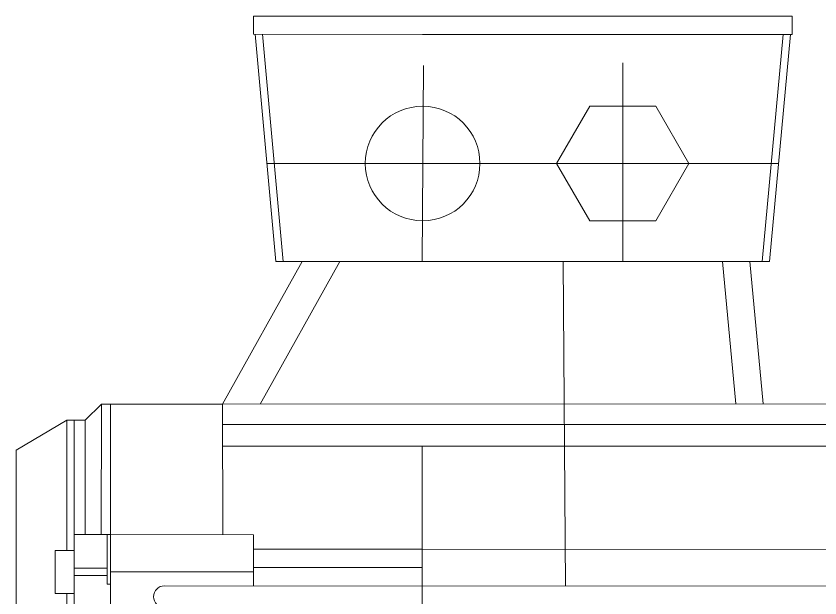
# Model space of a CAD drawing. Header units: inches. Extents: x 0 to 22015, y 0 to 16774.
# Drawn here: x 11335.3 to 11777, y 11551.7 to 11871.6 of the extents above; entities that cross this region are included whole.
import ezdxf

# ---------------------------------------------------------------- set-up
doc = ezdxf.new("R2010")
doc.units = ezdxf.units.IN
doc.header["$MEASUREMENT"] = 0

msp = doc.modelspace()

# ---------------------------------------------------------------- linework, layer by layer
at = {"color": 7, "lineweight": 5}
for p, q in [((11465.75, 11871.62), (11465.74, 11861.62)), ((11558.75, 11871.58), (11465.75, 11871.62)), ((11558.75, 11871.58), (11668.75, 11871.58)), ((11668.75, 11871.58), (11761.75, 11871.55)), ((11761.75, 11871.55), (11761.77, 11861.55)), ((11558.75, 11861.58), (11465.74, 11861.62)), ((11466.67, 11861.62), (11478.08, 11736.69)), ((11470.68, 11861.62), (11482.1, 11736.69)), ((11558.75, 11861.58), (11668.75, 11861.58)), ((11668.75, 11861.58), (11761.77, 11861.55)), ((11756.82, 11861.55), (11745.35, 11736.69)), ((11760.83, 11861.55), (11749.36, 11736.69)), ((11558.56, 11736.69), (11559.13, 11844.48)), ((11668.73, 11736.69), (11668.73, 11845.9)), ((11473.16, 11790.58), (11754.31, 11790.58)), ((11492.59, 11736.69), (11448.81, 11658.32)), ((11513.21, 11736.69), (11469.43, 11658.32)), ((11749.36, 11736.69), (11478.08, 11736.69)), ((11636.04, 11736.69), (11637.31, 11558.24)), ((11723.48, 11736.69), (11730.75, 11658.39)), ((11738.55, 11736.69), (11745.81, 11658.4)), ((11373.32, 11649.48), (11382.21, 11658.32)), ((11382.21, 11658.32), (11382.19, 11586.58)), ((11382.21, 11658.32), (11448.81, 11658.32)), ((11387.21, 11658.32), (11387.22, 11520.79)), ((11448.81, 11658.32), (11825.74, 11658.39)), ((11448.87, 11586.53), (11448.81, 11658.32)), ((11335.39, 11633.05), (11363.32, 11649.49)), ((11363.32, 11649.49), (11373.32, 11649.48)), ((11363.32, 11649.49), (11363.32, 11577.85)), ((11367.32, 11649.49), (11367.29, 11520.79)), ((11373.32, 11649.48), (11373.32, 11586.57)), ((11448.82, 11647.08), (12175, 11646.92)), ((11558.56, 11635.19), (11448.83, 11635.19)), ((11499.81, 11635.18), (12175, 11635.02)), ((11558.56, 11635.19), (11558.3, 11243.05)), ((11335.39, 11633.05), (11335.37, 11583.05)), ((11387.22, 11586.59), (11367.3, 11586.56)), ((11385.34, 11559.38), (11385.34, 11586.59)), ((11465.77, 11586.51), (11386.94, 11586.59)), ((11465.77, 11578.54), (11465.77, 11586.51)), ((11335.34, 11451.85), (11335.37, 11583.05)), ((11356.9, 11577.84), (11367.3, 11577.86)), ((11356.9, 11554.19), (11356.9, 11577.84)), ((11465.77, 11578.54), (11558.48, 11578.5)), ((11465.77, 11558.39), (11465.77, 11578.54)), ((11558.53, 11578.53), (12180, 11578.16)), ((11465.77, 11568.54), (11558.47, 11568.5)), ((11385.34, 11568.04), (11367.3, 11568.02)), ((11385.34, 11564.04), (11367.3, 11564.02)), ((11465.77, 11566.12), (11387.22, 11566.04)), ((11385.34, 11559.38), (11387.22, 11559.38)), ((11416.84, 11558.43), (12180, 11557.92)), ((11356.9, 11554.19), (11367.29, 11554.19)), ((11363.32, 11554.19), (11363.32, 11520.79)), ((11410.88, 11552.44), (11410.88, 11552.43))]:
    msp.add_line(p, q, dxfattribs=at)
msp.add_lwpolyline([(11650.55, 11822.09), (11632.36, 11790.59), (11650.54, 11759.09), (11686.91, 11759.08), (11705.1, 11790.58), (11686.93, 11822.08)], close=True, dxfattribs=at)
msp.add_circle((11558.73, 11790.58), 31.5, dxfattribs=at)
msp.add_arc((11416.88, 11552.43), 6, 90.3213, 270.2763, dxfattribs=at)

doc.saveas('drawing.dxf')
